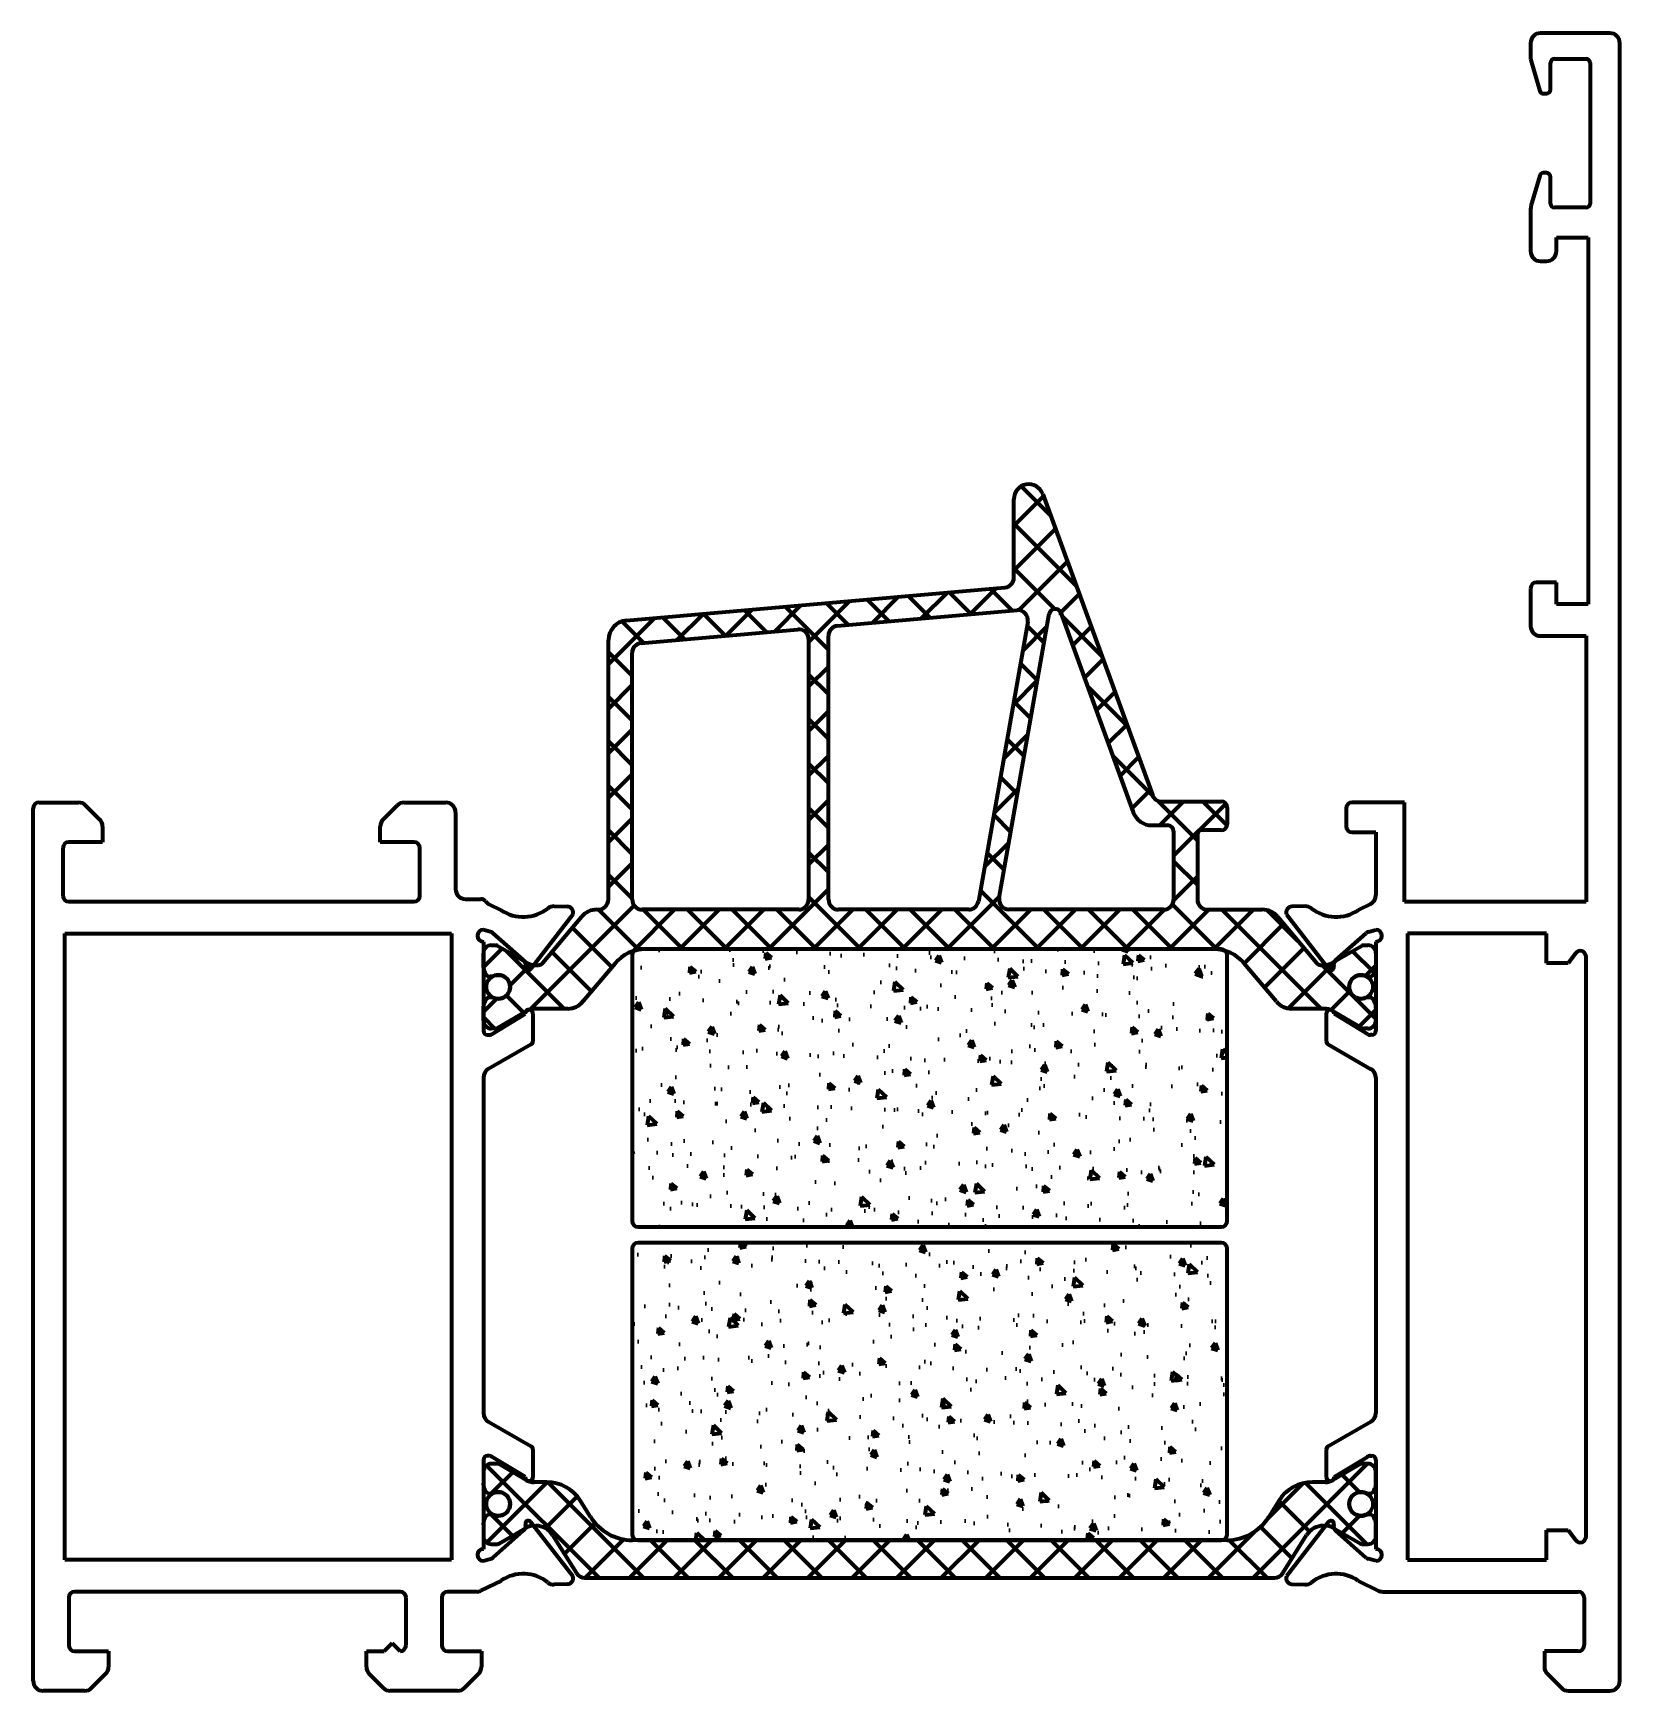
# Model space of a CAD drawing. Header units: millimetres. Extents: x 150.3 to 230.3, y -2.7 to 80.9.
import ezdxf

# ---------------------------------------------------------------- set-up
doc = ezdxf.new("R2010")
doc.units = ezdxf.units.MM

msp = doc.modelspace()

# ---------------------------------------------------------------- hatches: boundary and pattern name
at = {"lineweight": 100}
h = msp.add_hatch(dxfattribs=at)
h.set_pattern_fill('ANSI37', color=8, scale=0.5, style=0)
edge = h.paths.add_edge_path()
edge.add_line((180.215, 51.297), (199.296, 52.967))
edge.add_arc((199.252, 53.465), 0.5, 275, 360)
edge.add_line((199.752, 53.465), (199.752, 57.417))
edge.add_arc((200.502, 57.417), 0.75, 20, 180, ccw=False)
edge.add_line((201.207, 57.674), (206.731, 42.496))
edge.add_arc((207.201, 42.667), 0.5, 200, 270)
edge.add_line((207.201, 42.167), (210.202, 42.167))
edge.add_arc((210.202, 41.867), 0.3, 0, 90, ccw=False)
edge.add_line((210.502, 41.867), (210.502, 41.017))
edge.add_arc((210.202, 41.017), 0.3, -90, 0, ccw=False)
edge.add_line((210.202, 40.717), (209.202, 40.717))
edge.add_arc((209.202, 40.517), 0.2, 90, 180)
edge.add_line((209.002, 40.517), (209.002, 37.217))
edge.add_arc((209.502, 37.217), 0.5, 180, 270)
edge.add_line((209.502, 36.717), (212.276, 36.717))
edge.add_arc((212.276, 35.717), 1, 40, 90, ccw=False)
edge.add_line((213.042, 36.36), (215.001, 34.025))
edge.add_arc((215.231, 34.217), 0.3, 220, 270)
edge.add_line((215.231, 33.917), (215.395, 33.917))
edge.add_arc((215.395, 34.717), 0.8, 270, 300)
edge.add_line((215.795, 34.025), (217.295, 34.891))
edge.add_arc((217.395, 34.717), 0.2, 90, 120, ccw=False)
edge.add_line((217.395, 34.917), (217.602, 34.917))
edge.add_arc((217.602, 34.517), 0.4, 0, 90, ccw=False)
edge.add_line((218.002, 34.517), (218.002, 33.917))
edge.add_arc((224.002, 32.817), 6.1, 169.61114, 172.59361)
edge.add_arc((217.655, 33.642), 0.3, 270, 352.59361, ccw=False)
edge.add_line((217.655, 33.342), (217.542, 33.342))
edge.add_arc((217.252, 32.817), 0.6, 61.04498, 298.95502)
edge.add_line((217.542, 32.292), (217.655, 32.292))
edge.add_arc((217.655, 31.992), 0.3, 7.40639, 90, ccw=False)
edge.add_arc((224.002, 32.817), 6.1, 187.40639, 190.38886)
edge.add_line((218.002, 31.717), (218.002, 31.117))
edge.add_arc((217.602, 31.117), 0.4, -90, 0, ccw=False)
edge.add_line((217.602, 30.717), (217.395, 30.717))
edge.add_arc((217.395, 30.917), 0.2, 240, 270, ccw=False)
edge.add_line((217.295, 30.744), (215.795, 31.61))
edge.add_arc((215.395, 30.917), 0.8, 60, 90)
edge.add_line((215.395, 31.717), (213.749, 31.717))
edge.add_arc((213.749, 32.717), 1, 220, 270, ccw=False)
edge.add_line((212.983, 32.075), (211.364, 34.003))
edge.add_arc((209.832, 32.717), 2, 40, 90)
edge.add_line((209.832, 34.717), (181.171, 34.717))
edge.add_arc((181.171, 32.717), 2, 90, 140)
edge.add_line((179.639, 34.003), (178.021, 32.075))
edge.add_arc((177.255, 32.717), 1, 270, 320, ccw=False)
edge.add_line((177.255, 31.717), (175.609, 31.717))
edge.add_arc((175.609, 30.917), 0.8, 90, 120)
edge.add_line((175.209, 31.61), (173.709, 30.744))
edge.add_arc((173.609, 30.917), 0.2, 270, 300, ccw=False)
edge.add_line((173.609, 30.717), (173.402, 30.717))
edge.add_arc((173.402, 31.117), 0.4, 180, 270, ccw=False)
edge.add_line((173.002, 31.117), (173.002, 31.717))
edge.add_arc((167.002, 32.817), 6.1, 349.61114, 352.59361)
edge.add_arc((173.349, 31.992), 0.3, 90, 172.59361, ccw=False)
edge.add_line((173.349, 32.292), (173.461, 32.292))
edge.add_arc((173.752, 32.817), 0.6, 241.04498, 478.95502)
edge.add_line((173.461, 33.342), (173.349, 33.342))
edge.add_arc((173.349, 33.642), 0.3, 187.40639, 270, ccw=False)
edge.add_arc((167.002, 32.817), 6.1, 7.40639, 10.38886)
edge.add_line((173.002, 33.917), (173.002, 34.517))
edge.add_arc((173.402, 34.517), 0.4, 90, 180, ccw=False)
edge.add_line((173.402, 34.917), (173.609, 34.917))
edge.add_arc((173.609, 34.717), 0.2, 60, 90, ccw=False)
edge.add_line((173.709, 34.891), (175.209, 34.025))
edge.add_arc((175.609, 34.717), 0.8, 240, 270)
edge.add_line((175.609, 33.917), (175.773, 33.917))
edge.add_arc((175.773, 34.217), 0.3, 270, 320)
edge.add_line((176.002, 34.025), (177.962, 36.36))
edge.add_arc((178.728, 35.717), 1, 90, 140, ccw=False)
edge.add_line((178.728, 36.717), (178.802, 36.717))
edge.add_arc((178.802, 37.217), 0.5, 270, 360)
edge.add_line((179.302, 37.217), (179.302, 50.301))
edge.add_arc((180.302, 50.301), 1, 95, 180, ccw=False)
edge = h.paths.add_edge_path(flags=16)
edge.add_arc((181.002, 49.66), 0.5, 95, 180, ccw=False)
edge.add_line((180.958, 50.158), (188.858, 50.849))
edge.add_arc((188.902, 50.351), 0.5, 0, 95, ccw=False)
edge.add_line((189.402, 50.351), (189.402, 37.217))
edge.add_arc((188.902, 37.217), 0.5, -90, 0, ccw=False)
edge.add_line((188.902, 36.717), (181.002, 36.717))
edge.add_arc((181.002, 37.217), 0.5, 180, 270, ccw=False)
edge.add_line((180.502, 37.217), (180.502, 49.66))
edge = h.paths.add_edge_path(flags=16)
edge.add_arc((201.83, 51.575), 0.3, 20, 170, ccw=False)
edge.add_line((202.112, 51.677), (205.771, 41.625))
edge.add_arc((206.711, 41.967), 1, 200, 270)
edge.add_line((206.711, 40.967), (207.502, 40.967))
edge.add_arc((207.502, 40.667), 0.3, 0, 90, ccw=False)
edge.add_line((207.802, 40.667), (207.802, 37.217))
edge.add_arc((207.302, 37.217), 0.5, -90, 0, ccw=False)
edge.add_line((207.302, 36.717), (199.502, 36.717))
edge.add_arc((199.502, 37.217), 0.5, 170, 270, ccw=False)
edge.add_line((199.01, 37.304), (201.535, 51.627))
edge = h.paths.add_edge_path(flags=16)
edge.add_line((197.471, 36.717), (190.902, 36.717))
edge.add_arc((190.902, 37.217), 0.5, 180, 270, ccw=False)
edge.add_line((190.402, 37.217), (190.402, 50.526))
edge.add_arc((190.902, 50.526), 0.5, 95, 180, ccw=False)
edge.add_line((190.858, 51.024), (199.914, 51.816))
edge.add_arc((199.957, 51.318), 0.5, -10, 95, ccw=False)
edge.add_line((200.45, 51.231), (197.963, 37.131))
edge.add_arc((197.471, 37.217), 0.5, 270, 350, ccw=False)
h = msp.add_hatch(dxfattribs=at)
h.set_pattern_fill('AR-CONC', color=8, scale=0.02, angle=270, style=0)
h.paths.add_polyline_path([(210.502, 34.417, 0.414214), (210.202, 34.717), (180.802, 34.717, 0.414214), (180.502, 34.417), (180.502, 21.017, 0.414214), (180.802, 20.717), (210.202, 20.717, 0.414214), (210.502, 21.017)])
h = msp.add_hatch(dxfattribs=at)
h.set_pattern_fill('AR-CONC', color=8, scale=0.02, angle=270, style=0)
h.paths.add_polyline_path([(210.502, 19.616, 0.414214), (210.202, 19.916), (180.802, 19.916, 0.414214), (180.502, 19.616), (180.502, 5.216, 0.414214), (180.802, 4.916), (210.202, 4.916, 0.414214), (210.502, 5.216)])
h = msp.add_hatch(dxfattribs=at)
h.set_pattern_fill('ANSI37', color=8, scale=0.5, style=0)
edge = h.paths.add_edge_path()
edge.add_line((215.438, 7.841), (214.809, 7.841))
edge.add_arc((214.809, 5.841), 2, 90, 148)
edge.add_line((213.113, 6.901), (212.607, 6.091))
edge.add_arc((210.487, 7.416), 2.5, -90, -32, ccw=False)
edge.add_line((210.487, 4.916), (180.517, 4.916))
edge.add_arc((180.517, 7.416), 2.5, 212, 270, ccw=False)
edge.add_line((178.397, 6.091), (177.891, 6.901))
edge.add_arc((176.195, 5.841), 2, 32, 90)
edge.add_line((176.195, 7.841), (175.566, 7.841))
edge.add_arc((175.566, 8.641), 0.8, -120, -90, ccw=False)
edge.add_line((175.166, 7.948), (173.796, 8.739))
edge.add_arc((173.696, 8.566), 0.2, 60, 90)
edge.add_line((173.696, 8.766), (173.402, 8.766))
edge.add_arc((173.402, 8.366), 0.4, 90, 180)
edge.add_line((173.002, 8.366), (173.002, 7.791))
edge.add_arc((167.539, 6.741), 5.562, 8.0898, 10.88066, ccw=False)
edge.add_arc((173.344, 7.566), 0.3, 188.0898, 270)
edge.add_line((173.344, 7.266), (173.461, 7.266))
edge.add_arc((173.752, 6.741), 0.6, -118.95502, 118.95502, ccw=False)
edge.add_line((173.461, 6.216), (173.344, 6.216))
edge.add_arc((173.344, 5.916), 0.3, 90, 171.9102)
edge.add_arc((167.539, 6.741), 5.563, -10.88066, -8.0898, ccw=False)
edge.add_line((173.002, 5.691), (173.002, 5.116))
edge.add_arc((173.402, 5.116), 0.4, 180, 270)
edge.add_line((173.402, 4.716), (173.696, 4.716))
edge.add_arc((173.696, 4.916), 0.2, -90, -60)
edge.add_line((173.796, 4.743), (175.166, 5.534))
edge.add_arc((175.566, 4.841), 0.8, 90, 120, ccw=False)
edge.add_line((175.566, 5.641), (175.647, 5.641))
edge.add_arc((175.647, 4.641), 1, 32, 90, ccw=False)
edge.add_line((176.495, 5.171), (177.695, 3.251))
edge.add_arc((178.119, 3.516), 0.5, 212, 270)
edge.add_line((178.119, 3.016), (212.885, 3.016))
edge.add_arc((212.885, 3.516), 0.5, -90, -32)
edge.add_line((213.309, 3.251), (214.508, 5.171))
edge.add_arc((215.357, 4.641), 1, 90, 148, ccw=False)
edge.add_line((215.357, 5.641), (215.438, 5.641))
edge.add_arc((215.438, 4.841), 0.8, 60, 90, ccw=False)
edge.add_line((215.838, 5.534), (217.208, 4.743))
edge.add_arc((217.308, 4.916), 0.2, 240, 270)
edge.add_line((217.308, 4.716), (217.602, 4.716))
edge.add_arc((217.602, 5.116), 0.4, -90, 0)
edge.add_line((218.002, 5.116), (218.002, 5.691))
edge.add_arc((223.464, 6.741), 5.563, 188.0898, 190.88066, ccw=False)
edge.add_arc((217.66, 5.916), 0.3, 8.0898, 90)
edge.add_line((217.66, 6.216), (217.542, 6.216))
edge.add_arc((217.252, 6.741), 0.6, -298.95502, -61.04498, ccw=False)
edge.add_line((217.542, 7.266), (217.66, 7.266))
edge.add_arc((217.66, 7.566), 0.3, -90, -8.0898)
edge.add_arc((223.464, 6.741), 5.562, 169.11934, 171.9102, ccw=False)
edge.add_line((218.002, 7.791), (218.002, 8.366))
edge.add_arc((217.602, 8.366), 0.4, 0, 90)
edge.add_line((217.602, 8.766), (217.308, 8.766))
edge.add_arc((217.308, 8.566), 0.2, 90, 120)
edge.add_line((217.208, 8.739), (215.838, 7.948))
edge.add_arc((215.438, 8.641), 0.8, -90, -60, ccw=False)

# ---------------------------------------------------------------- linework, layer by layer
for p, q in [((225.802, 80.417), (225.802, 79.617)), ((229.802, 80.917), (226.302, 80.917)), ((230.302, -2.185), (230.302, 80.417)), ((225.802, 79.617), (226.26, 78.012)), ((227.002, 79.617), (228.602, 79.617)), ((226.802, 78.067), (226.802, 79.417)), ((228.802, 79.417), (228.802, 72.317)), ((226.453, 77.867), (226.602, 77.867)), ((226.26, 73.722), (225.821, 72.184)), ((226.602, 73.867), (226.453, 73.867)), ((226.802, 72.317), (226.802, 73.667)), ((225.802, 72.047), (225.802, 69.917)), ((228.602, 72.117), (227.002, 72.117)), ((227.102, 69.917), (227.102, 70.617)), ((227.102, 70.617), (228.702, 70.617)), ((228.702, 70.617), (228.702, 52.117)), ((226.302, 69.417), (226.602, 69.417)), ((225.802, 52.917), (225.802, 51.017)), ((227.102, 53.217), (226.102, 53.217)), ((227.102, 52.117), (227.102, 53.217)), ((228.702, 52.117), (227.102, 52.117)), ((226.302, 50.517), (228.602, 50.517)), ((228.602, 50.517), (228.602, 37.115)), ((150.302, -2.183), (150.302, 41.817)), ((150.602, 42.117), (152.595, 42.117)), ((152.948, 41.97), (153.655, 41.263)), ((167.948, 41.263), (168.655, 41.97)), ((169.009, 42.117), (171.102, 42.117)), ((216.502, 41.817), (216.502, 40.917)), ((219.452, 42.117), (216.802, 42.117)), ((219.452, 37.115), (219.452, 42.117)), ((171.602, 41.617), (171.602, 37.747)), ((153.802, 40.91), (153.802, 40.117)), ((167.802, 40.117), (167.802, 40.91)), ((216.802, 40.617), (218.002, 40.617)), ((218.002, 40.617), (218.002, 37.442)), ((151.802, 39.817), (151.802, 37.417)), ((153.802, 40.117), (152.102, 40.117)), ((169.502, 40.117), (167.802, 40.117)), ((169.802, 37.417), (169.802, 39.817)), ((152.102, 37.117), (169.502, 37.117)), ((172.102, 37.247), (172.874, 37.247)), ((173.282, 36.994), (173.898, 36.692)), ((176.576, 36.885), (177.233, 36.866)), ((177.233, 36.866), (177.235, 36.866)), ((213.771, 36.866), (213.769, 36.865)), ((214.428, 36.884), (213.771, 36.866)), ((217.722, 36.993), (217.106, 36.691)), ((228.602, 37.115), (219.452, 37.115)), ((177.514, 36.472), (175.395, 33.735)), ((213.49, 36.472), (215.609, 33.734)), ((151.902, 3.917), (151.902, 35.517)), ((151.902, 35.517), (171.402, 35.517)), ((171.402, 35.517), (171.402, 3.917)), ((173.364, 35.597), (173.002, 35.695)), ((175.033, 34.16), (173.485, 35.532)), ((215.971, 34.16), (217.519, 35.531)), ((217.64, 35.596), (218.002, 35.694)), ((226.602, 35.517), (219.602, 35.517)), ((219.602, 35.517), (219.602, 3.915)), ((226.602, 34.017), (226.602, 35.517)), ((173.002, 35.095), (173.002, 30.595)), ((218.002, 35.094), (218.002, 30.594)), ((228.06, 34.505), (227.702, 34.017)), ((228.602, 5.105), (228.602, 34.328)), ((227.702, 34.017), (226.602, 34.017)), ((173.426, 30.438), (175.102, 31.461)), ((175.502, 31.467), (175.502, 30.083)), ((215.502, 31.466), (215.502, 30.082)), ((217.578, 30.438), (215.902, 31.46)), ((173.202, 30.395), (173.27, 30.395)), ((217.802, 30.394), (217.734, 30.394)), ((175.397, 29.907), (173.253, 28.677)), ((175.397, 29.907), (175.397, 29.907)), ((215.607, 29.906), (215.607, 29.906)), ((215.607, 29.906), (217.751, 28.676)), ((173.002, 28.243), (173.002, 11.32)), ((218.002, 28.243), (218.002, 11.32)), ((173.253, 10.887), (175.397, 9.657)), ((217.751, 10.886), (215.607, 9.656)), ((175.397, 9.657), (175.397, 9.656)), ((175.502, 9.48), (175.502, 8.097)), ((215.502, 9.48), (215.502, 8.096)), ((215.607, 9.656), (215.607, 9.656)), ((173.002, 8.969), (173.002, 4.469)), ((173.27, 9.169), (173.202, 9.169)), ((175.102, 8.103), (173.426, 9.125)), ((215.902, 8.102), (217.578, 9.124)), ((217.734, 9.168), (217.802, 9.168)), ((218.002, 8.968), (218.002, 4.468)), ((173.487, 4.032), (175.033, 5.402)), ((175.386, 5.84), (177.514, 3.091)), ((215.618, 5.839), (213.49, 3.091)), ((217.517, 4.031), (215.971, 5.401)), ((226.602, 3.915), (226.602, 5.415)), ((226.602, 5.415), (227.702, 5.415)), ((227.702, 5.415), (228.06, 4.927)), ((171.402, 3.917), (151.902, 3.917)), ((173.002, 3.869), (173.366, 3.967)), ((218.002, 3.868), (217.638, 3.966)), ((219.602, 3.915), (226.602, 3.915)), ((173.898, 2.872), (172.87, 2.368)), ((177.233, 2.697), (176.576, 2.679)), ((177.235, 2.697), (177.233, 2.697)), ((213.769, 2.697), (213.771, 2.697)), ((213.771, 2.697), (214.428, 2.678)), ((217.106, 2.871), (218.135, 2.366)), ((152.102, 2.017), (152.102, -0.383)), ((168.802, 2.317), (152.402, 2.317)), ((169.102, -0.383), (169.102, 2.017)), ((170.902, 2.017), (170.902, -0.383)), ((172.65, 2.317), (171.202, 2.317)), ((218.355, 2.315), (228.202, 2.315)), ((228.502, 2.015), (228.502, -0.385)), ((152.402, -0.683), (154.102, -0.683)), ((154.102, -0.683), (154.102, -1.476)), ((167.102, -1.476), (167.102, -0.683)), ((167.102, -0.683), (168.002, -0.683)), ((168.002, -0.683), (168.402, -0.283)), ((168.402, -0.283), (168.802, -0.683)), ((171.202, -0.683), (172.902, -0.683)), ((172.902, -0.683), (172.902, -1.476)), ((228.202, -0.685), (226.502, -0.685)), ((226.502, -0.685), (226.502, -1.477)), ((153.955, -1.83), (153.248, -2.537)), ((167.955, -2.537), (167.248, -1.83)), ((172.755, -1.83), (172.048, -2.537)), ((226.648, -1.831), (227.355, -2.538)), ((152.895, -2.683), (150.802, -2.683)), ((171.695, -2.683), (168.309, -2.683)), ((227.709, -2.685), (229.802, -2.685))]:
    msp.add_line(p, q, dxfattribs=at)
at = {"color": 8, "lineweight": 100}
for p, q in [((199.752, 53.465), (199.752, 57.417)), ((201.207, 57.674), (206.731, 42.496)), ((180.215, 51.297), (199.296, 52.967)), ((190.858, 51.024), (199.914, 51.816)), ((200.45, 51.231), (197.963, 37.131)), ((199.01, 37.304), (201.535, 51.627)), ((202.112, 51.677), (205.771, 41.625)), ((179.302, 37.217), (179.302, 50.301)), ((180.958, 50.158), (188.858, 50.849)), ((189.402, 50.351), (189.402, 37.217)), ((190.402, 37.217), (190.402, 50.526)), ((180.502, 37.217), (180.502, 49.66)), ((207.201, 42.167), (210.202, 42.167)), ((210.502, 41.867), (210.502, 41.017)), ((206.711, 40.967), (207.502, 40.967)), ((207.802, 40.667), (207.802, 37.217)), ((209.002, 40.517), (209.002, 37.217)), ((210.202, 40.717), (209.202, 40.717)), ((176.002, 34.025), (177.962, 36.36)), ((178.728, 36.717), (178.802, 36.717)), ((188.902, 36.717), (181.002, 36.717)), ((197.471, 36.717), (190.902, 36.717)), ((207.302, 36.717), (199.502, 36.717)), ((209.502, 36.717), (212.276, 36.717)), ((213.042, 36.36), (215.001, 34.025)), ((173.002, 33.917), (173.002, 34.517)), ((173.402, 34.917), (173.609, 34.917)), ((173.709, 34.891), (175.209, 34.025)), ((180.502, 34.417), (180.502, 21.017)), ((210.202, 34.717), (180.802, 34.717)), ((209.832, 34.717), (181.171, 34.717)), ((210.502, 21.017), (210.502, 34.417)), ((215.795, 34.025), (217.295, 34.891)), ((217.395, 34.917), (217.602, 34.917)), ((218.002, 34.517), (218.002, 33.917)), ((175.609, 33.917), (175.773, 33.917)), ((179.639, 34.003), (178.021, 32.075)), ((212.983, 32.075), (211.364, 34.003)), ((215.231, 33.917), (215.395, 33.917)), ((173.461, 33.342), (173.349, 33.342)), ((217.655, 33.342), (217.542, 33.342)), ((173.349, 32.292), (173.461, 32.292)), ((217.542, 32.292), (217.655, 32.292)), ((173.002, 31.117), (173.002, 31.717)), ((175.209, 31.61), (173.709, 30.744)), ((177.255, 31.717), (175.609, 31.717)), ((215.395, 31.717), (213.749, 31.717)), ((217.295, 30.744), (215.795, 31.61)), ((218.002, 31.717), (218.002, 31.117)), ((173.609, 30.717), (173.402, 30.717)), ((217.602, 30.717), (217.395, 30.717)), ((180.802, 20.717), (210.202, 20.717)), ((180.502, 19.616), (180.502, 5.216)), ((210.202, 19.916), (180.802, 19.916)), ((210.502, 5.216), (210.502, 19.616)), ((173.002, 8.366), (173.002, 7.791)), ((173.696, 8.766), (173.402, 8.766)), ((175.166, 7.948), (173.796, 8.739)), ((217.208, 8.739), (215.838, 7.948)), ((217.602, 8.766), (217.308, 8.766)), ((218.002, 7.791), (218.002, 8.366)), ((176.195, 7.841), (175.566, 7.841)), ((215.438, 7.841), (214.809, 7.841)), ((173.344, 7.266), (173.461, 7.266)), ((178.397, 6.091), (177.891, 6.901)), ((213.113, 6.901), (212.607, 6.091)), ((217.542, 7.266), (217.66, 7.266)), ((173.461, 6.216), (173.344, 6.216)), ((217.66, 6.216), (217.542, 6.216)), ((173.002, 5.691), (173.002, 5.116)), ((173.796, 4.743), (175.166, 5.534)), ((175.566, 5.641), (175.647, 5.641)), ((176.495, 5.171), (177.695, 3.251)), ((213.309, 3.251), (214.508, 5.171)), ((215.357, 5.641), (215.438, 5.641)), ((215.838, 5.534), (217.208, 4.743)), ((218.002, 5.116), (218.002, 5.691)), ((173.402, 4.716), (173.696, 4.716)), ((210.487, 4.916), (180.517, 4.916)), ((180.802, 4.916), (210.202, 4.916)), ((217.308, 4.716), (217.602, 4.716)), ((178.119, 3.016), (212.885, 3.016))]:
    msp.add_line(p, q, dxfattribs=at)
for centre in [(173.752, 32.817), (217.252, 32.817), (173.752, 6.741), (217.252, 6.741)]:
    msp.add_circle(centre, 0.6, dxfattribs=at)
at = {"lineweight": 100}
for centre, radius, start, end in [((226.302, 80.417), 0.5, 90, 180), ((229.802, 80.417), 0.5, 0, 90), ((227.002, 79.417), 0.2, 90, 180), ((228.602, 79.417), 0.2, 360, 90), ((226.453, 78.067), 0.2, 195.9454, 270), ((226.602, 78.067), 0.2, 270, 0), ((226.453, 73.667), 0.2, 90, 164.0546), ((226.602, 73.667), 0.2, 360, 90), ((226.302, 72.047), 0.5, 164.0546, 180), ((227.002, 72.317), 0.2, 180, 270), ((228.602, 72.317), 0.2, 270, 0), ((226.302, 69.917), 0.5, 180, 270), ((226.602, 69.917), 0.5, 270, 0), ((226.102, 52.917), 0.3, 90, 180), ((226.302, 51.017), 0.5, 180, 270), ((150.602, 41.817), 0.3, 90, 180), ((152.595, 41.617), 0.5, 45, 90), ((169.009, 41.617), 0.5, 90, 135), ((171.102, 41.617), 0.5, 0, 90), ((216.802, 41.817), 0.3, 90, 180), ((153.302, 40.91), 0.5, 360, 45), ((168.302, 40.91), 0.5, 135, 180), ((216.802, 40.917), 0.3, 180, 270), ((152.102, 39.817), 0.3, 90, 180), ((169.502, 39.817), 0.3, 0, 90), ((172.102, 37.747), 0.5, 180, 270), ((152.102, 37.417), 0.3, 180, 270), ((169.502, 37.417), 0.3, 270, 0), ((172.874, 36.947), 0.3, 38.31202, 90), ((173.502, 37.443), 0.5, 218.31202, 243.87297), ((176.562, 36.385), 0.5, 88.37625, 128.19423), ((177.229, 36.566), 0.3, 341.74858, 88.86602), ((213.775, 36.566), 0.3, 91.13398, 198.25142), ((214.442, 36.384), 0.5, 51.80577, 91.62375), ((217.502, 37.442), 0.5, 296.12703, 0), ((175.016, 38.35), 2, 236.00295, 308.19423), ((215.988, 38.349), 2, 231.80577, 303.99705), ((173.002, 35.395), 0.3, 90, 270), ((173.286, 35.307), 0.3, 48.46149, 74.93644), ((217.718, 35.307), 0.3, 105.06356, 131.53851), ((218.002, 35.394), 0.3, 270, 90), ((228.302, 34.328), 0.3, 0, 143.74616), ((174.834, 33.936), 0.3, 344.30723, 48.46149), ((175.268, 33.814), 0.15, 164.30723, 328.23379), ((215.736, 33.813), 0.15, 211.76621, 15.69277), ((216.169, 33.935), 0.3, 131.53851, 195.69277), ((175.302, 31.467), 0.2, 360, 181.77363), ((215.702, 31.466), 0.2, 358.22637, 180), ((173.202, 30.595), 0.2, 180, 270), ((173.27, 30.695), 0.3, 270, 301.38013), ((217.734, 30.694), 0.3, 238.61987, 270), ((217.802, 30.594), 0.2, 270, 360), ((175.302, 30.083), 0.2, 298.30547, 0), ((215.702, 30.082), 0.2, 180, 241.69453), ((173.502, 28.243), 0.5, 119.84688, 180), ((217.502, 28.243), 0.5, 0, 60.15312), ((173.502, 11.32), 0.5, 180, 240.15312), ((217.502, 11.32), 0.5, 299.84688, 0), ((175.302, 9.48), 0.2, 0, 61.69453), ((215.702, 9.48), 0.2, 118.30547, 180), ((173.202, 8.969), 0.2, 90, 180), ((173.27, 8.869), 0.3, 58.61987, 90), ((217.734, 8.868), 0.3, 90, 121.38013), ((217.802, 8.968), 0.2, 360, 90), ((175.302, 8.097), 0.2, 178.22637, 0), ((215.702, 8.096), 0.2, 180, 1.77363), ((175.268, 5.748), 0.15, 37.74608, 195.69277), ((215.736, 5.747), 0.15, 344.30723, 142.25392), ((174.834, 5.626), 0.3, 311.53851, 15.69277), ((216.169, 5.626), 0.3, 164.30723, 228.46149), ((228.302, 5.105), 0.3, 216.25384, 360), ((173.002, 4.169), 0.3, 90, 270), ((218.002, 4.168), 0.3, 270, 90), ((173.288, 4.257), 0.3, 285.06356, 311.53851), ((217.715, 4.256), 0.3, 228.46149, 254.93644), ((175.016, 1.214), 2, 51.80577, 123.99705), ((176.562, 3.178), 0.5, 231.80577, 271.62375), ((177.229, 2.997), 0.3, 271.13398, 18.25142), ((213.775, 2.997), 0.3, 161.74858, 268.86602), ((214.442, 3.178), 0.5, 268.37625, 308.19423), ((215.988, 1.213), 2, 56.00295, 128.19423), ((152.402, 2.017), 0.3, 90, 180), ((168.802, 2.017), 0.3, 0, 90), ((171.202, 2.017), 0.3, 90, 180), ((172.65, 2.817), 0.5, 270, 296.12703), ((218.355, 2.815), 0.5, 243.87297, 270), ((228.202, 2.015), 0.3, 0, 90), ((152.402, -0.383), 0.3, 180, 270), ((168.802, -0.383), 0.3, 270, 360), ((171.202, -0.383), 0.3, 180, 270), ((228.202, -0.385), 0.3, 270, 360), ((153.602, -1.476), 0.5, 315, 360), ((167.602, -1.476), 0.5, 180, 225), ((172.402, -1.476), 0.5, 315, 0), ((227.002, -1.477), 0.5, 180, 225), ((150.802, -2.183), 0.5, 180, 270), ((229.802, -2.185), 0.5, 270, 360), ((152.895, -2.183), 0.5, 270, 315), ((168.309, -2.183), 0.5, 225, 270), ((171.695, -2.183), 0.5, 270, 315), ((227.709, -2.185), 0.5, 225, 270)]:
    msp.add_arc(centre, radius, start, end, dxfattribs=at)
at = {"color": 8, "lineweight": 100}
for centre, radius, start, end in [((200.502, 57.417), 0.75, 20, 180), ((199.252, 53.465), 0.5, 275, 0), ((201.83, 51.575), 0.3, 20, 170), ((180.302, 50.301), 1, 95, 180), ((190.902, 50.526), 0.5, 95, 180), ((199.957, 51.318), 0.5, 350, 95), ((188.902, 50.351), 0.5, 0, 95), ((181.002, 49.66), 0.5, 95, 180), ((207.201, 42.667), 0.5, 200, 270), ((210.202, 41.867), 0.3, 0, 90), ((206.711, 41.967), 1, 200, 270), ((207.502, 40.667), 0.3, 0, 90), ((210.202, 41.017), 0.3, 270, 0), ((209.202, 40.517), 0.2, 90, 180), ((178.802, 37.217), 0.5, 270, 0), ((181.002, 37.217), 0.5, 180, 270), ((188.902, 37.217), 0.5, 270, 0), ((190.902, 37.217), 0.5, 180, 270), ((197.471, 37.217), 0.5, 270, 350), ((199.502, 37.217), 0.5, 170, 270), ((207.302, 37.217), 0.5, 270, 0), ((209.502, 37.217), 0.5, 180, 270), ((178.728, 35.717), 1, 90, 140), ((212.276, 35.717), 1, 40, 90), ((173.402, 34.517), 0.4, 90, 180), ((173.609, 34.717), 0.2, 60, 90), ((181.171, 32.717), 2, 90, 140), ((180.802, 34.417), 0.3, 90, 180), ((209.832, 32.717), 2, 40, 90), ((210.202, 34.417), 0.3, 360, 90), ((217.395, 34.717), 0.2, 90, 120), ((217.602, 34.517), 0.4, 0, 90), ((167.002, 32.817), 6.1, 7.40639, 10.38886), ((173.349, 33.642), 0.3, 187.40639, 270), ((175.609, 34.717), 0.8, 240, 270), ((175.773, 34.217), 0.3, 270, 320), ((215.231, 34.217), 0.3, 220, 270), ((215.395, 34.717), 0.8, 270, 300), ((217.655, 33.642), 0.3, 270, 352.59361), ((224.002, 32.817), 6.1, 169.61114, 172.59361), ((173.752, 32.817), 0.6, 241.04498, 118.95502), ((217.252, 32.817), 0.6, 61.04498, 298.95502), ((167.002, 32.817), 6.1, 349.61114, 352.59361), ((173.349, 31.992), 0.3, 90, 172.59361), ((177.255, 32.717), 1, 270, 320), ((213.749, 32.717), 1, 220, 270), ((217.655, 31.992), 0.3, 7.40639, 90), ((224.002, 32.817), 6.1, 187.40639, 190.38886), ((173.402, 31.117), 0.4, 180, 270), ((175.609, 30.917), 0.8, 90, 120), ((215.395, 30.917), 0.8, 60, 90), ((217.602, 31.117), 0.4, 270, 0), ((173.609, 30.917), 0.2, 270, 300), ((217.395, 30.917), 0.2, 240, 270), ((180.802, 21.017), 0.3, 180, 270), ((210.202, 21.017), 0.3, 270, 360), ((180.802, 19.616), 0.3, 90, 180), ((210.202, 19.616), 0.3, 360, 90), ((173.402, 8.366), 0.4, 90, 180), ((173.696, 8.566), 0.2, 60, 90), ((217.308, 8.566), 0.2, 90, 120), ((217.602, 8.366), 0.4, 360, 90), ((167.539, 6.741), 5.562, 8.0898, 10.88066), ((175.566, 8.641), 0.8, 240, 270), ((176.195, 5.841), 2, 32, 90), ((214.809, 5.841), 2, 90, 148), ((215.438, 8.641), 0.8, 270, 300), ((223.464, 6.741), 5.562, 169.11934, 171.9102), ((173.344, 7.566), 0.3, 188.0898, 270), ((173.752, 6.741), 0.6, 241.04498, 118.95502), ((217.252, 6.741), 0.6, 61.04498, 298.95502), ((217.66, 7.566), 0.3, 270, 351.9102), ((167.539, 6.741), 5.563, 349.11934, 351.9102), ((173.344, 5.916), 0.3, 90, 171.9102), ((180.517, 7.416), 2.5, 212, 270), ((210.487, 7.416), 2.5, 270, 328), ((217.66, 5.916), 0.3, 8.0898, 90), ((223.464, 6.741), 5.563, 188.0898, 190.88066), ((173.402, 5.116), 0.4, 180, 270), ((175.566, 4.841), 0.8, 90, 120), ((175.647, 4.641), 1, 32, 90), ((180.802, 5.216), 0.3, 180, 270), ((210.202, 5.216), 0.3, 270, 360), ((215.357, 4.641), 1, 90, 148), ((215.438, 4.841), 0.8, 60, 90), ((217.602, 5.116), 0.4, 270, 0), ((173.696, 4.916), 0.2, 270, 300), ((217.308, 4.916), 0.2, 240, 270), ((178.119, 3.516), 0.5, 212, 270), ((212.885, 3.516), 0.5, 270, 328)]:
    msp.add_arc(centre, radius, start, end, dxfattribs=at)

doc.saveas('drawing.dxf')
